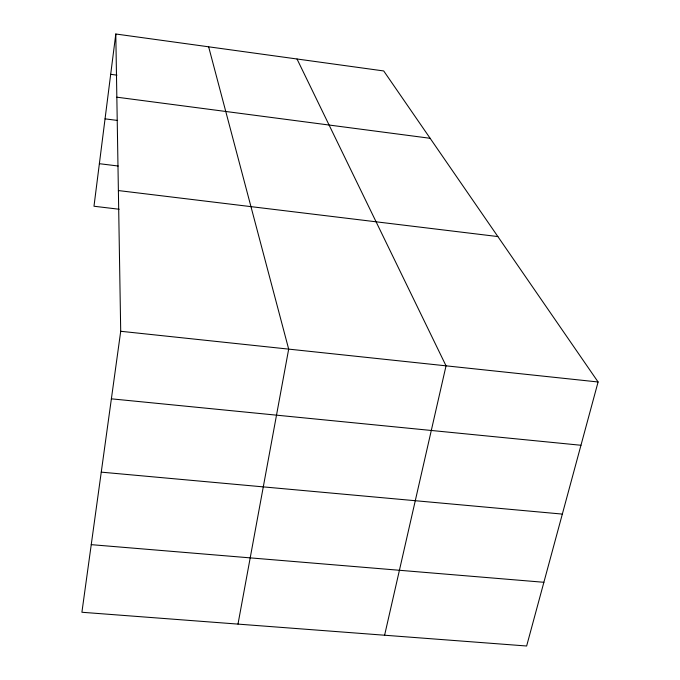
<?xml version="1.0" encoding="UTF-8"?>
<svg xmlns="http://www.w3.org/2000/svg" width="680" height="680" viewBox="0 0 680 680"><rect width="100%" height="100%" fill="white"/><g stroke="black" fill="none" stroke-linecap="round" stroke-linejoin="round"><path stroke-width="1.02" d="M115.795 34L120.708 331.279L81.906 612.263L526.635 646L598.094 381.981L383.716 70.95L115.795 34L93.984 206.244L119.144 209.244M237.992 624.104L288.677 349.12L208.641 46.809M384.608 635.222L446.037 365.832L297.015 58.998M91.239 544.654L543.881 582.284M101.252 472.141L562.335 514.088M111.376 398.828L580.966 445.264M120.708 331.279L598.094 381.981M118.38 190.561L497.862 236.564M99.373 163.693L118.218 166.022M105.052 118.847L117.606 120.462M116.841 97.18L430.125 138.286M110.687 74.316L116.96 75.157"/></g></svg>
